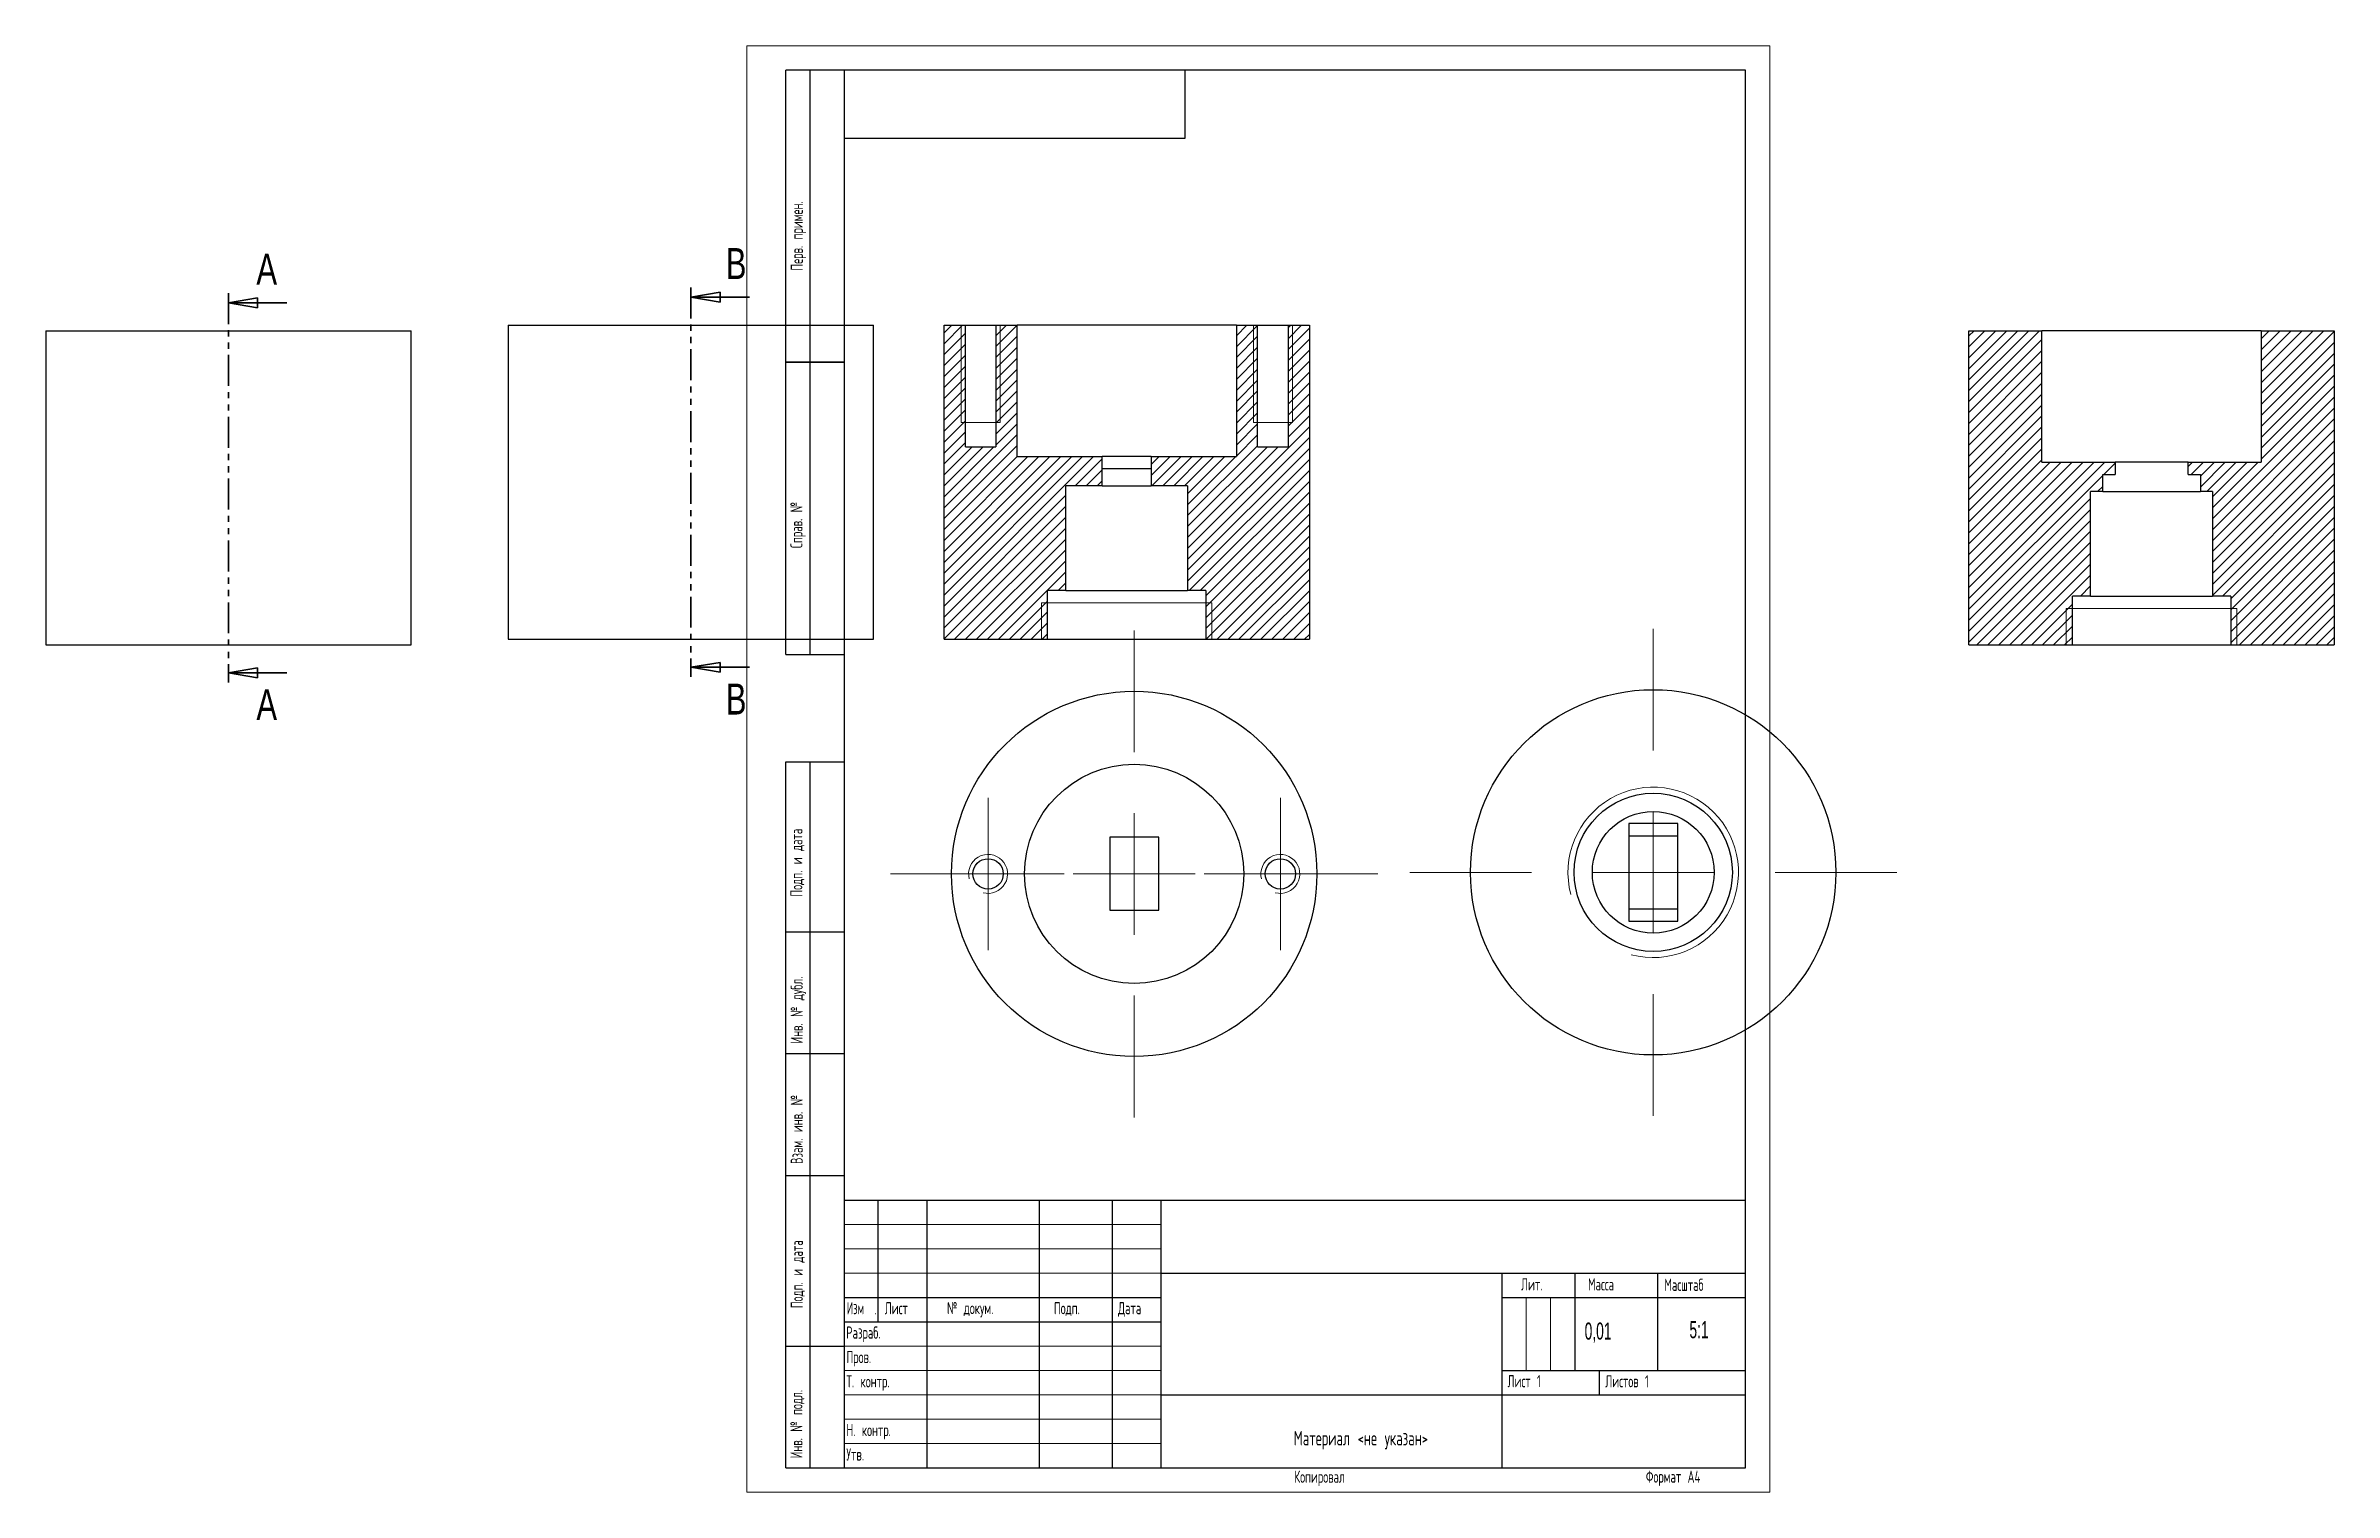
# Model space of a CAD drawing. Header units: millimetres. Extents: x -144 to 326, y 0 to 297.
import ezdxf

# ---------------------------------------------------------------- set-up
doc = ezdxf.new("R2010")
doc.units = ezdxf.units.MM
doc.linetypes.add('PHANTOM', pattern=[12.7, 6.35, -1.27, 1.27, -1.27, 1.27, -1.27])
doc.layers.add('ОСЕВЫЕ', color=7, linetype='Continuous')
doc.styles.add('SLDTEXTSTYLE0', font='TXT', dxfattribs={"width": 0.605})
doc.styles.add('SLDTEXTSTYLE1', font='TXT', dxfattribs={"width": 0.605, "bigfont": 'bigfont'})
doc.styles.add('SLDTEXTSTYLE2', font='TXT', dxfattribs={"width": 0.582204, "bigfont": 'bigfont'})
doc.styles.add('SLDTEXTSTYLE3', font='TXT', dxfattribs={"width": 0.582204})
doc.styles.add('SLDTEXTSTYLE4', font='TXT', dxfattribs={"width": 0.75})

# ---------------------------------------------------------------- blocks, each defined once
blk = doc.blocks.new('SW_NOTE_0')
at = {"color": 0, "linetype": 'Continuous', "lineweight": 0, "attachment_point": 1}
for s, insert, char_height, style in [('\\M+18449\\M+18478\\M+1847D', (0, 3.22), 2.5, 'SLDTEXTSTYLE2'), ('.', (5.69, 2.32), 1.59, 'SLDTEXTSTYLE3')]:
    blk.add_mtext(s, dxfattribs=dict(at, insert=insert, char_height=char_height, style=style))
blk = doc.blocks.new('SW_CENTERMARKSYMBOL_0')
at = {"color": 0, "linetype": 'Continuous', "lineweight": 0}
for p, q in [((0, 25), (0, 50)), ((0, 0), (0, 12.5)), ((-25, 0), (-50, 0)), ((0, 0), (-12.5, 0)), ((0, 0), (0, -12.5)), ((0, 0), (12.5, 0)), ((25, 0), (50, 0)), ((0, -25), (0, -50))]:
    blk.add_line(p, q, dxfattribs=at)
blk = doc.blocks.new('SW_CENTERMARKSYMBOL_1')
at = {"color": 0, "linetype": 'Continuous', "lineweight": 0}
for p, q in [((0, 12.5), (0, 15.625)), ((0, 0), (0, 12.5)), ((-12.5, 0), (-15.625, 0)), ((0, 0), (-12.5, 0)), ((0, 0), (0, -12.5)), ((0, 0), (12.5, 0)), ((12.5, 0), (15.625, 0)), ((0, -12.5), (0, -15.625))]:
    blk.add_line(p, q, dxfattribs=at)
blk = doc.blocks.new('SW_CENTERMARKSYMBOL_2')
at = {"color": 0, "linetype": 'Continuous', "lineweight": 0}
for p, q in [((0, 12.5), (0, 15.625)), ((0, 0), (0, 12.5)), ((-12.5, 0), (-15.625, 0)), ((0, 0), (-12.5, 0)), ((0, 0), (0, -12.5)), ((0, 0), (12.5, 0)), ((12.5, 0), (15.625, 0)), ((0, -12.5), (0, -15.625))]:
    blk.add_line(p, q, dxfattribs=at)
blk = doc.blocks.new('_Closed')
at = {"color": 0, "linetype": 'ByBlock', "lineweight": -2}
for p, q in [((-1, 0.166667), (0, 0)), ((-1, 0.166667), (-1, -0.166667)), ((0, 0), (-1, -0.166667)), ((0, 0), (-1, 0))]:
    blk.add_line(p, q, dxfattribs=at)
blk = doc.blocks.new('SW_CENTERMARKSYMBOL_3')
at = {"color": 0, "linetype": 'Continuous', "lineweight": 0}
for p, q in [((0, 25), (0, 50)), ((0, 0), (0, 12.5)), ((-25, 0), (-50, 0)), ((0, 0), (-12.5, 0)), ((0, 0), (0, -12.5)), ((0, 0), (12.5, 0)), ((25, 0), (50, 0)), ((0, -25), (0, -50))]:
    blk.add_line(p, q, dxfattribs=at)
blk = doc.blocks.new('SW_CENTERMARKSYMBOL_4')
at = {"color": 0, "linetype": 'Continuous', "lineweight": 0}
for p, q in [((0, 25), (0, 50)), ((0, 0), (0, 12.5)), ((-25, 0), (-50, 0)), ((0, 0), (-12.5, 0)), ((0, 0), (0, -12.5)), ((0, 0), (12.5, 0)), ((25, 0), (50, 0)), ((0, -25), (0, -50))]:
    blk.add_line(p, q, dxfattribs=at)

msp = doc.modelspace()

# ---------------------------------------------------------------- hatches: boundary and pattern name
at = {"linetype": 'Continuous', "lineweight": 18}
h = msp.add_hatch(dxfattribs=at)
h.set_pattern_fill('ANSI31', scale=0.5, style=0)
h.paths.add_polyline_path([(40.51, 239.64), (40.51, 175.14), (61.76, 175.14), (61.76, 185.14), (65.51, 185.14), (65.51, 206.64), (72.98, 206.64), (72.98, 212.64), (55.51, 212.64), (55.51, 239.64), (51.13, 239.64), (51.13, 214.64), (44.88, 214.64), (44.88, 239.64)], flags=0)
h = msp.add_hatch(dxfattribs=at)
h.set_pattern_fill('ANSI31', scale=0.5, style=0)
h.paths.add_polyline_path([(115.51, 175.14), (115.51, 239.64), (111.13, 239.64), (111.13, 214.64), (104.88, 214.64), (104.88, 239.64), (100.51, 239.64), (100.51, 212.64), (83.03, 212.64), (83.03, 206.64), (90.51, 206.64), (90.51, 185.14), (94.26, 185.14), (94.26, 175.14)], flags=0)
h = msp.add_hatch(dxfattribs=at)
h.set_pattern_fill('ANSI31', scale=0.5, style=0)
h.paths.add_polyline_path([(250.89, 173.98), (272.14, 173.98), (272.14, 183.98), (275.89, 183.98), (275.89, 205.48), (278.37, 205.48), (278.37, 208.98), (280.92, 208.98), (280.92, 211.48), (265.89, 211.48), (265.89, 238.48), (250.89, 238.48)], flags=0)
h = msp.add_hatch(dxfattribs=at)
h.set_pattern_fill('ANSI31', scale=0.5, style=0)
h.paths.add_polyline_path([(300.89, 183.98), (304.64, 183.98), (304.64, 173.98), (325.89, 173.98), (325.89, 238.48), (310.89, 238.48), (310.89, 211.48), (295.92, 211.48), (295.92, 208.98), (298.42, 208.98), (298.42, 205.48), (300.89, 205.48)], flags=0)

# ---------------------------------------------------------------- linework, layer by layer
at = {"color": 7, "linetype": 'Continuous', "lineweight": 25}
for p, q in [((8, 172), (8, 292)), ((20, 292), (8, 292)), ((8, 172), (8, 292)), ((13, 172), (13, 292)), ((13, 172), (13, 292)), ((20, 292), (20, 5)), ((205, 292), (20, 292)), ((20, 292), (20, 5)), ((90, 278), (90, 292)), ((205, 5), (205, 292)), ((20, 278), (90, 278)), ((-48.95, 239.64), (-48.95, 175.14)), ((-48.95, 239.64), (26.05, 239.64)), ((26.05, 175.14), (26.05, 239.64)), ((40.51, 175.14), (40.51, 239.64)), ((40.51, 239.64), (44.88, 239.64)), ((44.88, 214.64), (44.88, 239.64)), ((44.88, 239.64), (51.13, 239.64)), ((51.13, 239.64), (51.13, 214.64)), ((51.13, 239.64), (55.51, 239.64)), ((55.51, 212.64), (55.51, 239.64)), ((100.51, 239.64), (55.51, 239.64)), ((100.51, 239.64), (100.51, 212.64)), ((100.51, 239.64), (104.88, 239.64)), ((104.88, 214.64), (104.88, 239.64)), ((104.88, 239.64), (111.13, 239.64)), ((111.13, 239.64), (111.13, 214.64)), ((111.13, 239.64), (115.51, 239.64)), ((115.51, 239.64), (115.51, 175.14)), ((-143.91, 238.48), (-143.91, 173.98)), ((-143.91, 238.48), (-106.41, 238.48)), ((-106.41, 238.48), (-68.91, 238.48)), ((-68.91, 173.98), (-68.91, 238.48)), ((250.89, 173.98), (250.89, 238.48)), ((250.89, 238.48), (265.89, 238.48)), ((265.89, 211.48), (265.89, 238.48)), ((310.89, 238.48), (265.89, 238.48)), ((310.89, 238.48), (310.89, 211.48)), ((310.89, 238.48), (325.89, 238.48)), ((325.89, 238.48), (325.89, 173.98)), ((8, 232), (20, 232)), ((20, 232), (8, 232)), ((44.88, 214.64), (51.13, 214.64)), ((55.51, 212.64), (72.98, 212.64)), ((72.98, 206.64), (72.98, 212.64)), ((83.03, 212.64), (72.98, 212.64)), ((83.03, 212.64), (100.51, 212.64)), ((83.03, 212.64), (83.03, 206.64)), ((104.88, 214.64), (111.13, 214.64)), ((265.89, 211.48), (280.92, 211.48)), ((280.92, 211.48), (280.92, 208.98)), ((295.92, 211.48), (280.92, 211.48)), ((295.92, 208.98), (295.92, 211.48)), ((295.92, 211.48), (310.89, 211.48)), ((83.03, 210.14), (72.98, 210.14)), ((278.37, 208.98), (280.92, 208.98)), ((278.37, 205.48), (278.37, 208.98)), ((295.92, 208.98), (298.42, 208.98)), ((298.42, 208.98), (298.42, 205.48)), ((65.51, 185.14), (65.51, 206.64)), ((72.98, 206.64), (65.51, 206.64)), ((72.98, 206.64), (83.03, 206.64)), ((90.51, 206.64), (83.03, 206.64)), ((90.51, 206.64), (90.51, 185.14)), ((275.89, 183.98), (275.89, 205.48)), ((278.37, 205.48), (275.89, 205.48)), ((278.37, 205.48), (298.42, 205.48)), ((300.89, 205.48), (298.42, 205.48)), ((300.89, 205.48), (300.89, 183.98)), ((61.76, 175.14), (61.76, 185.14)), ((65.51, 185.14), (61.76, 185.14)), ((65.51, 185.14), (90.51, 185.14)), ((94.26, 185.14), (90.51, 185.14)), ((94.26, 185.14), (94.26, 175.14)), ((272.14, 173.98), (272.14, 183.98)), ((275.89, 183.98), (272.14, 183.98)), ((275.89, 183.98), (300.89, 183.98)), ((304.64, 183.98), (300.89, 183.98)), ((304.64, 183.98), (304.64, 173.98)), ((-143.91, 173.98), (-106.41, 173.98)), ((-106.41, 173.98), (-68.91, 173.98)), ((-48.95, 175.14), (26.05, 175.14)), ((40.51, 175.14), (61.76, 175.14)), ((61.76, 175.14), (94.26, 175.14)), ((94.26, 175.14), (115.51, 175.14)), ((250.89, 173.98), (272.14, 173.98)), ((272.14, 173.98), (304.64, 173.98)), ((304.64, 173.98), (325.89, 173.98)), ((8, 172), (20, 172)), ((8, 5), (8, 150)), ((8, 150), (20, 150)), ((13, 5), (13, 150)), ((181.07, 137.3), (181.07, 117.25)), ((191.12, 137.3), (181.07, 137.3)), ((191.12, 117.25), (191.12, 137.3)), ((74.52, 134.49), (74.52, 119.49)), ((84.57, 134.49), (74.52, 134.49)), ((84.57, 119.49), (84.57, 134.49)), ((181.07, 134.75), (191.12, 134.75)), ((74.52, 119.49), (84.57, 119.49)), ((191.12, 119.75), (181.07, 119.75)), ((20, 115), (8, 115)), ((181.07, 117.25), (191.12, 117.25)), ((20, 90), (8, 90)), ((20, 65), (8, 65)), ((20, 60), (205, 60)), ((20, 60), (20, 5)), ((27, 35), (27, 60)), ((37, 60), (37, 5)), ((60, 60), (60, 5)), ((75, 60), (75, 5)), ((85, 60), (85, 5)), ((85, 45), (205, 45)), ((155, 45), (155, 5)), ((170, 45), (170, 25)), ((187, 45), (187, 25)), ((20, 40), (85, 40)), ((155, 40), (205, 40)), ((20, 35), (85, 35)), ((8, 30), (20, 30)), ((155, 25), (205, 25)), ((175, 25), (175, 20)), ((85, 20), (205, 20)), ((8, 5), (20, 5)), ((20, 5), (205, 5))]:
    msp.add_line(p, q, dxfattribs=at)
at = {"color": 7, "linetype": 'PHANTOM', "lineweight": 35}
for p, q in [((-106.41, 246.22), (-106.41, 166.24)), ((-11.45, 247.38), (-11.45, 167.4))]:
    msp.add_line(p, q, dxfattribs=at)
at = {"color": 7, "linetype": 'Continuous', "lineweight": 35}
for p, q in [((0.55, 245.38), (-11.45, 245.38)), ((-94.41, 244.22), (-106.41, 244.22)), ((0.55, 169.4), (-11.45, 169.4)), ((-94.41, 168.24), (-106.41, 168.24))]:
    msp.add_line(p, q, dxfattribs=at)
at = {"color": 7, "linetype": 'Continuous', "lineweight": 18}
for p, q in [((44.01, 239.64), (44.01, 219.64)), ((52.01, 239.64), (52.01, 219.64)), ((104.01, 239.64), (104.01, 219.64)), ((112.01, 239.64), (112.01, 219.64)), ((44.01, 219.64), (52.01, 219.64)), ((104.01, 219.64), (112.01, 219.64)), ((60.51, 175.14), (60.51, 182.64)), ((95.51, 182.64), (60.51, 182.64)), ((95.51, 175.14), (95.51, 182.64)), ((270.89, 173.98), (270.89, 181.48)), ((305.89, 181.48), (270.89, 181.48)), ((305.89, 173.98), (305.89, 181.48)), ((20, 55), (85, 55)), ((20, 50), (85, 50)), ((20, 45), (85, 45)), ((160, 40), (160, 25)), ((165, 40), (165, 25)), ((20, 30), (85, 30)), ((20, 25), (85, 25)), ((20, 20), (85, 20)), ((20, 15), (85, 15)), ((20, 10), (85, 10))]:
    msp.add_line(p, q, dxfattribs=at)
at = {"color": 7, "linetype": 'Continuous', "lineweight": 25}
for centre, radius in [((79.54, 126.96), 37.5), ((186.09, 127.28), 37.5), ((79.54, 126.96), 22.5), ((186.09, 127.28), 16.25), ((186.09, 127.28), 12.5), ((49.54, 126.96), 3.12), ((109.54, 126.96), 3.12)]:
    msp.add_circle(centre, radius, dxfattribs=at)
at = {"color": 7, "linetype": 'Continuous', "lineweight": 18}
for centre, radius in [((186.09, 127.28), 17.5), ((49.54, 126.96), 4), ((109.54, 126.96), 4)]:
    msp.add_arc(centre, radius, 255, 195, dxfattribs=at)
at = {"layer": 'ОСЕВЫЕ', "lineweight": 18}
for p, q in [((0, 297), (210, 297)), ((0, 297), (0, 0)), ((210, 297), (210, 0)), ((0, 0), (210, 0))]:
    msp.add_line(p, q, dxfattribs=at)

# ---------------------------------------------------------------- block references
at = {"color": 7, "linetype": 'Continuous', "lineweight": 35, "xscale": 6, "yscale": 6, "rotation": 180.0000000000004}
for p in [(-106.41, 244.22), (-11.45, 245.38), (-106.41, 168.24), (-11.45, 169.4)]:
    msp.add_blockref('_Closed', p, dxfattribs=at)
at = {"color": 7, "linetype": 'Continuous', "lineweight": 0}
for name, p in [('SW_CENTERMARKSYMBOL_0', (79.54, 126.96)), ('SW_CENTERMARKSYMBOL_3', (186.09, 127.28)), ('SW_CENTERMARKSYMBOL_4', (186.09, 127.28)), ('SW_CENTERMARKSYMBOL_1', (49.54, 126.96)), ('SW_CENTERMARKSYMBOL_2', (109.54, 126.96)), ('SW_NOTE_0', (20.52, 35.82))]:
    msp.add_blockref(name, p, dxfattribs=at)

# ---------------------------------------------------------------- texts
at = {"color": 7, "linetype": 'Continuous', "lineweight": 0, "char_height": 2.5, "attachment_point": 1, "rotation": 90, "style": 'SLDTEXTSTYLE1'}
for s, insert in [('\\M+18450\\M+18475\\M+18482\\M+18472. \\M+18481\\M+18482\\M+18479\\M+1847D\\M+18475\\M+1847E.', (9.03, 250.83)), ('\\M+18452\\M+18481\\M+18482\\M+18470\\M+18472. \\M+18782', (8.94, 193.84)), ('\\M+18450\\M+18480\\M+18474\\M+18481. \\M+18479 \\M+18474\\M+18470\\M+18484\\M+18470', (8.93, 122.3)), ('\\M+18449\\M+1847E\\M+18472. \\M+18782 \\M+18474\\M+18485\\M+18471\\M+1847C.', (9, 92.12)), ('\\M+18442\\M+18478\\M+18470\\M+1847D. \\M+18479\\M+1847E\\M+18472. \\M+18782', (9.01, 67.4)), ('\\M+18450\\M+18480\\M+18474\\M+18481. \\M+18479 \\M+18474\\M+18470\\M+18484\\M+18470', (9.03, 37.79)), ('\\M+18449\\M+1847E\\M+18472. \\M+18782 \\M+18481\\M+18480\\M+18474\\M+1847C.', (8.94, 6.96))]:
    msp.add_mtext(s, dxfattribs=dict(at, insert=insert))
at = {"color": 7, "linetype": 'Continuous', "char_height": 6.35, "attachment_point": 1, "style": 'SLDTEXTSTYLE4'}
for s, insert in [('A', (-100.67, 254.31)), ('B', (-4.31, 255.46)), ('A', (-100.67, 164.89)), ('B', (-4.31, 166.04))]:
    msp.add_mtext(s, dxfattribs=dict(at, insert=insert))
at = {"color": 7, "linetype": 'Continuous', "lineweight": 0}
for s, insert, char_height, attachment_point, style in [('\\M+1844C\\M+18479\\M+18484.', (158.95, 43.93), 2.5, 1, 'SLDTEXTSTYLE1'), ('\\M+1844D\\M+18470\\M+18483\\M+18483\\M+18470', (172.7, 43.93), 2.5, 1, 'SLDTEXTSTYLE1'), ('\\M+1844D\\M+18470\\M+18483\\M+1848A\\M+18484\\M+18470\\M+18471', (188.37, 43.84), 2.5, 1, 'SLDTEXTSTYLE1'), ('\\M+1844C\\M+18479\\M+18483\\M+18484', (28.33, 39.04), 2.5, 1, 'SLDTEXTSTYLE1'), ('\\M+18782 \\M+18474\\M+18480\\M+1847B\\M+18485\\M+1847D.', (41.11, 39.06), 2.5, 1, 'SLDTEXTSTYLE1'), ('\\M+18450\\M+18480\\M+18474\\M+18481.', (63.06, 39.04), 2.5, 1, 'SLDTEXTSTYLE1'), ('\\M+18444\\M+18470\\M+18484\\M+18470', (76.24, 39.05), 2.5, 1, 'SLDTEXTSTYLE1'), ('\\M+18451\\M+18470\\M+18478\\M+18482\\M+18470\\M+18471.', (20.42, 34.03), 2.5, 1, 'SLDTEXTSTYLE1'), ('0,01', (172.01, 34.84), 3.5, 1, 'SLDTEXTSTYLE0'), ('5:1', (195.49, 35.13), 3.5, 2, 'SLDTEXTSTYLE0'), ('\\M+18450\\M+18482\\M+18480\\M+18472.', (20.47, 29.01), 2.5, 1, 'SLDTEXTSTYLE1'), ('\\M+18453. \\M+1847B\\M+18480\\M+1847E\\M+18484\\M+18482.', (20.47, 24.02), 2.5, 1, 'SLDTEXTSTYLE1'), ('\\M+1844C\\M+18479\\M+18483\\M+18484 1', (156.18, 24.05), 2.5, 1, 'SLDTEXTSTYLE1'), ('\\M+1844C\\M+18479\\M+18483\\M+18484\\M+18480\\M+18472 1', (176.24, 24.04), 2.5, 1, 'SLDTEXTSTYLE1'), ('\\M+1844E. \\M+1847B\\M+18480\\M+1847E\\M+18484\\M+18482.', (20.46, 14.02), 2.5, 1, 'SLDTEXTSTYLE1'), ('\\M+1844D\\M+18470\\M+18484\\M+18475\\M+18482\\M+18479\\M+18470\\M+1847C <\\M+1847E\\M+18475 \\M+18485\\M+1847B\\M+18470\\M+18478\\M+18470\\M+1847E>', (112.29, 12.61), 3, 1, 'SLDTEXTSTYLE1'), ('\\M+18454\\M+18484\\M+18472.', (20.45, 9.01), 2.5, 1, 'SLDTEXTSTYLE1'), ('\\M+1844B\\M+18480\\M+18481\\M+18479\\M+18482\\M+18480\\M+18472\\M+18470\\M+1847C', (112.4, 4.44), 2.5, 1, 'SLDTEXTSTYLE1'), ('\\M+18455\\M+18480\\M+18482\\M+1847D\\M+18470\\M+18484 \\M+184404', (184.58, 4.46), 2.5, 1, 'SLDTEXTSTYLE1')]:
    msp.add_mtext(s, dxfattribs=dict(at, insert=insert, char_height=char_height, attachment_point=attachment_point, style=style))

doc.saveas('drawing.dxf')
